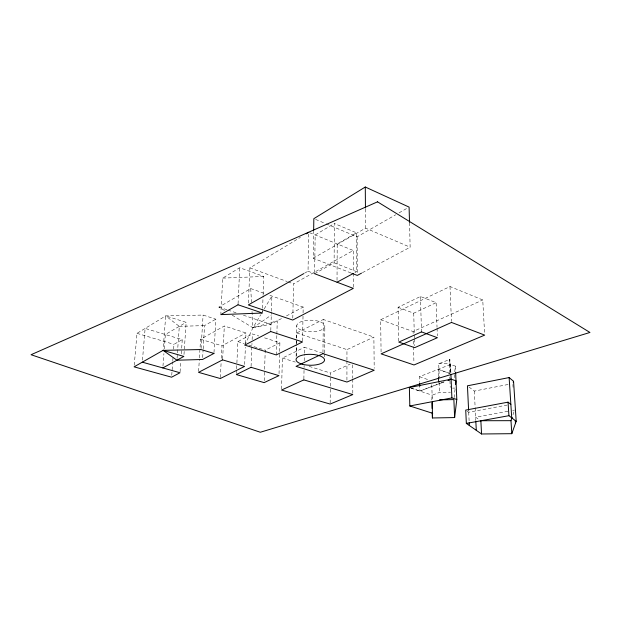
<?xml version="1.0" encoding="UTF-8"?>
<svg xmlns="http://www.w3.org/2000/svg" width="621" height="621" viewBox="0 0 621 621"><rect width="100%" height="100%" fill="white"/><g stroke="black" fill="none" stroke-linecap="round" stroke-linejoin="round"><path stroke-width="0.47" stroke-dasharray="3.1 2.33" d="M346.929 380.137L346.945 361.065M346.945 360.11L346.953 349.623L373.881 337.094L374.199 368.331M314.606 273.714L334.106 262.823L334.354 223.506L356.516 232.844L356.64 271.664L354.933 272.58M337.024 280.296L337.211 243.952L356.516 232.844M330.162 403.114L330.287 387.116M330.287 386.169L330.388 372.996L350.182 364.1M322.959 352.689L323.308 319.481L373.881 337.094M324.55 356.865L324.573 353.962M324.589 353L324.853 325.963M314.622 272.743L315.165 234.971L334.354 223.506M350.974 272.968L313.232 258.251L313.644 231.222M304.663 273.116L308.032 271.222L308.668 234.233M302.543 340.96L303.064 313.838M303.079 312.868L303.188 307.061L269.25 295.107M303.871 378.919L304.065 368.377M304.08 367.422L304.111 365.505M304.205 360.716L304.321 354.009M304.337 353.046L304.445 347.294L321.763 352.907M296.116 356.532L296.364 344.934M296.388 343.964L296.489 339.136M296.512 338.166L296.784 325.598M296.256 355.856L296.442 347.271M296.52 343.452L296.745 332.949L323.308 319.481M292.786 318.146L293.586 283.89L353.24 250.48L353.279 272.277M281.554 389.064L282.392 358.061L304.445 347.294M276.252 354.933L276.842 335.03M276.865 334.082L277.261 320.816L252.941 327.764L231.866 314.963M279.031 373.695L279.629 352.433M279.66 351.463L279.9 342.769L263.374 337.459M270.787 330.574L271.377 312.239M271.408 311.284L271.897 296.038L263.149 310.679M264.204 380.712L264.562 370.217M264.6 369.262L265.245 350.182L279.9 342.769M262.489 312.068L262.59 309.18M262.629 308.218L263.071 295.705M263.11 294.742L263.762 276.454L239.729 267.713L222.722 278.107L220.843 313.659M251.078 366.351L251.979 343.46M252.134 339.64L252.359 333.919L258.786 335.984M244.658 364.496L245.38 347.294M245.543 343.475L245.986 332.965L224.321 326.017L200.56 339.237L199.411 358.162M248.423 303.032L249.89 267.884L300.417 237.346M238.068 303.816L239.729 267.713M236.407 373.594L236.585 369.72M236.632 368.75L236.849 363.898M236.896 362.936L237.859 341.612L252.359 333.919M222.636 358.907L224.321 326.017M220.346 377.568L221.146 362.167M221.348 358.317L221.992 345.812L245.986 332.965M213.997 352.472L215.829 319.178L203.083 315.057L165.698 315.903L137 333.345L134.167 365.878M202.656 357.549L203.121 349.802M203.176 348.831L204.557 325.598L215.829 319.178M431.828 400.002L432.107 395.181L439.777 392.332L450.419 392.193M198.611 371.405L199.357 359.109M201.064 348.583L203.083 315.057M180.074 371.8L180.781 361.399M181.293 353.83L181.619 349.103M181.681 348.156L182.264 339.648L145.128 328.408L142.465 360.242M183.987 354.529L186.145 322.338L165.698 315.903L163.16 349.406M177.07 358.278L179.298 326.351L165.698 315.903M171.753 375.263L172.716 361.74M172.785 360.778L173.065 356.912M173.616 349.188L173.958 344.36L182.264 339.648M162.974 366.017L163.913 353.613M164.27 348.839L165.349 334.525L186.145 322.338M454.758 371.754L455.364 366.126L450.512 364.473L419.462 376.668L419.625 382.427M454.091 397.673L455.069 389.033M449.651 373.151L449.262 363.634L449.829 359.373L438.729 363.782L439.241 377.979M512.985 414.774L514.351 410.745M244.783 345.113L252.941 327.764L260.719 314.746M261.2 313.931L262.66 311.494M252.025 311.517L252.941 327.764L271.284 315.095M224.569 310.531L218.895 307.084L250.729 288.579L265.726 293.865M313.232 258.251L365.583 228.148L410.147 247.212L409.503 222.388M326.204 223.855L357.129 236.803L395.693 214.773M399.047 212.856L407.423 208.066M362.377 272.697L410.147 247.212M252.941 327.764L270.702 324.294L282.276 318.154M286.46 315.934L303.188 307.061M398.775 341.123L398.084 307.294L420.44 296.496L436.136 302.668L437.029 327.283M381.077 351.96L380.657 319.745L450 286.529L482.742 299.959L484.644 334.16M398.084 307.294L413.733 313.201L436.136 302.668M380.657 319.745L413.112 331.536L482.742 299.959M443.976 381.915L419.874 391.067L409.371 387.543M441.795 382.715L419.874 391.067L419.734 386.27M442.563 382.427L444.108 381.845M468.971 386.992L474.32 391.083L510.02 384.112M467.209 411.156L468.7 412.228L507.109 405.078M507.931 411.281L475.632 417.203L479.575 420.037M512.682 410.411L514.584 410.062M222.722 278.107L263.762 276.454M179.298 326.351L204.557 325.598M452.569 388.125L454.914 388.078M438.729 363.782L449.262 363.634M137 333.345L173.958 344.36M200.56 339.237L221.992 345.812M282.392 358.061L295.317 362.082M309.157 366.39L330.388 372.996M237.859 341.612L244.255 343.607M248.819 345.035L265.245 350.182M218.895 307.084L227.076 309.801M227.985 310.104L236.159 312.821M243.432 315.235L270.702 324.294M296.745 332.949L346.953 349.623M411.203 388.156L432.107 395.181M419.462 376.668L428.164 379.703M438.457 376.574L438.193 369.278L450.411 373.687L449.829 359.373L450.411 373.679M438.193 369.278L449.651 373.407M249.89 267.884L287.212 281.561M288.121 281.887L293.586 283.89M308.032 271.222L313.465 273.279M334.106 262.823L356.64 271.664M309.592 232.696L353.24 250.48M315.6 219.415L325.319 223.482M512.899 384.508L513.086 387.349M250.729 288.579L251.645 304.826M474.32 391.083L475.096 406.561M475.15 407.531L475.771 420.021M468.7 412.228L469.15 421.706M455.364 366.126L455.604 371.63M454.603 374.564L454.766 378.422M450 286.529L451.475 321.499M450.512 364.473L450.893 373.679M449.806 376.963L449.922 379.819M449.961 380.766L450.225 387.434M439.42 382.451L439.777 392.332M437.068 328.23L437.339 335.806M431.781 384.717L432.301 400.918M420.44 296.496L421.465 330.923M413.733 313.201L414.3 334.261M414.323 335.216L414.401 338.088M414.424 339.05L414.603 345.75M413.112 331.536L413.167 333.446M413.369 341.084L413.493 345.858M413.516 346.813L413.943 363.052M365.451 209.013L365.583 228.148M357.129 236.803L357.254 273.496M353.279 273.224L353.302 287.438M352.759 364.853L352.782 378.274M352.782 379.237L352.806 393.621M303.087 330.729A14.05 5.791 0.9 0 0 324.837 326.537A14.05 5.791 0.9 0 0 304.531 320.731A14.05 5.791 0.9 0 0 303.087 330.729"/><path stroke-width="0.93" d="M313.659 230.259L313.83 218.677L365.288 187.014L409.099 207.103L409.503 222.388M455.643 372.546L456.8 399.474L454.634 417.568L432.418 417.972L432.332 401.872M455.589 384.438L456 380.805L451.118 379.206L409.371 387.543L409.813 405.979L432.713 413.33M513.233 382.288L513.551 381.294L509.127 377.56L467.442 385.82L468.614 410.341M510.858 404.38L508.056 402.152L465.727 410.093L466.34 423.413L481.554 433.986L511.813 433.683L510.982 420.673L512.084 417.421M511.813 433.683L516.198 421.286L513.551 381.294M306.215 233.838L308.699 232.339M303.824 273.589L248.338 304.927L292.747 320.048L353.302 288.385L314.366 273.62M162.834 367.927L183.863 356.423L163.09 350.36L134.089 366.84L171.613 377.195L180.005 372.747L142.302 362.167M337.017 282.213L353.225 273.504M361.531 273.147L357.261 275.421L351.874 273.318M448.44 380.223L451.118 379.206L447.989 380.378M409.813 405.979L451.886 397.929L456.8 399.474M466.34 423.413L508.917 415.69L516.198 421.286M439.497 399.854L453.881 399.59L454.634 417.568M480.545 420.735L510.982 420.673M515.267 420.526L515.461 423.375M509.127 377.56L511.727 417.855M508.056 402.152L508.917 415.69M480.871 420.968L481.554 433.986M475.818 420.953L476.291 430.33M469.197 422.653L469.329 425.494M450.924 374.603L451.886 397.929M438.488 377.483L438.651 382.047M431.921 402.835L432.107 408.509M432.232 412.297L432.418 417.972M419.656 383.39L419.734 386.27M365.288 187.014L365.443 208.058M238.022 304.771L220.789 314.614L262.45 313.031L238.022 304.771M213.95 353.419L202.547 359.481L176.938 360.211L163.09 350.36L201.002 349.538L213.95 353.419M270.756 331.536L244.783 345.113L276.252 354.933L302.528 341.93L270.756 331.536M222.59 359.87L198.549 372.352L220.3 378.531L244.573 366.406L222.59 359.87M251.039 367.306L236.368 374.564L264.142 382.621L278.976 375.627L251.039 367.306M322.943 353.636L296.031 366.359L346.929 382.047L374.215 370.225L322.943 353.636M303.855 379.881L281.53 390.035L330.155 404.054L352.806 394.576L303.855 379.881M421.488 331.886L398.791 342.093L414.657 347.659L437.409 337.7L421.488 331.886M451.514 322.446L381.1 353.854L413.997 364.962L484.69 335.115L451.514 322.446M377.529 201.833L31.05 354.723L260.308 432.255L589.95 332.468L377.529 201.833M302.536 364.286A14.244 5.465 0.8 0 0 324.511 360.258A14.244 5.465 0.8 0 0 303.824 354.847A14.244 5.465 0.8 0 0 302.536 364.286"/></g></svg>
